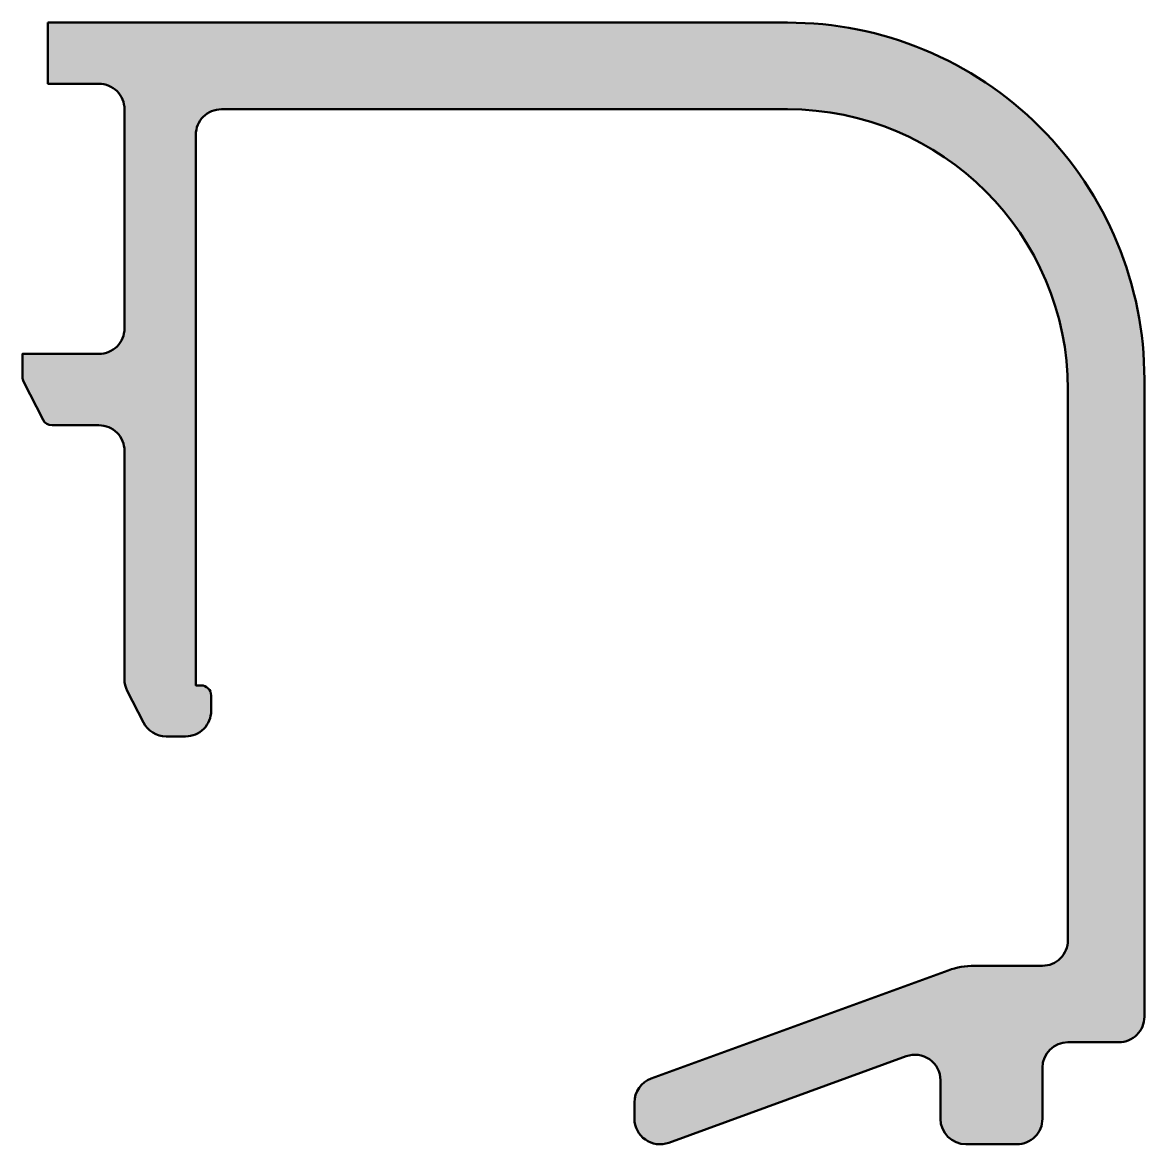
# Model space of a CAD drawing. Extents: x 0 to 22, y -22 to 0.
import ezdxf

# ---------------------------------------------------------------- set-up
doc = ezdxf.new("R2010")
doc.units = 0
doc.layers.add('0S-Alu contour', color=7, linetype='Continuous', lineweight=50)
doc.layers.add('0S-Alu hatch', color=252, linetype='Continuous', lineweight=25)

# ---------------------------------------------------------------- blocks, each defined once
blk = doc.blocks.new('306700__E5A10C1A_E93D_4143_8FE1_58083A4849C0_')
at = {"layer": '0S-Alu hatch'}
h = blk.add_hatch(color=256, dxfattribs=at)
edge = h.paths.add_edge_path()
edge.add_line((0.5, -0.0001606445293874), (0.5, -1.200042724609375))
edge.add_line((0.5, -1.200042724609375), (1.500015258789062, -1.200103759765625))
edge.add_ellipse((1.500239696294122, -1.699879336889573), major_axis=(-0.4997756275187589, 0), ratio=1, start_angle=179.9707728591037, end_angle=270.02573019076664, ccw=False)
edge.add_line((2.000015258789062, -1.700134277343749), (2.000015258789062, -5.99951171875))
edge.add_ellipse((1.500265149230042, -5.99976160919098), major_axis=(-0.4997501720354729, 0), ratio=1, start_angle=89.97135034862089, end_angle=180.0286496513813, ccw=False)
edge.add_line((1.500015258789062, -6.49951171875), (0, -6.49951171875))
edge.add_line((0, -6.49951171875), (0, -6.951486693106264))
edge.add_arc((0.1999999999999935, -6.951486693106263), 0.1999999999999935, 180, 206.9993241898326)
edge.add_line((0.0217976242009148, -7.042282691143409), (0.4029211882428819, -7.790301613271522))
edge.add_arc((0.5811235640419671, -7.699505615234375), 0.2, 206.9993241898323, 269.9999999999998)
edge.add_line((0.5811235640419663, -7.899505615234375), (1.500030517578126, -7.899505615234375))
edge.add_ellipse((1.500283009516262, -8.399253123296239), major_axis=(-0.4997475718462478, 0), ratio=1, start_angle=179.9710519393251, end_angle=270.02894806067457, ccw=False)
edge.add_line((2.000030517578125, -8.399505615234377), (2.000030517578125, -12.87998321349463))
edge.add_arc((2.500030517578124, -12.87998321349463), 0.4999999999999992, 180, 206.9985403162578)
edge.add_line((2.054521472632306, -13.10696711352162), (2.370415908176951, -13.72698390002699))
edge.add_arc((2.815924953122772, -13.49999999999999), 0.5000000000000038, 206.998540316258, 270.0000000000003)
edge.add_line((2.815924953122775, -14), (3.199691772460937, -14))
edge.add_arc((3.199936610621837, -13.5002448381609), 0.4997552218141906, 269.9719298704003, 360.0280701295893)
edge.add_line((3.699691772460937, -13.5), (3.699691772460937, -13.20009155273437))
edge.add_arc((3.499691772460937, -13.20009155273437), 0.2000000000000002, 0, 89.99999999999974)
edge.add_line((3.499691772460938, -13.00009155273437), (3.400039672851562, -13.00009155273438))
edge.add_line((3.400039672851562, -13.00009155273438), (3.400039672851562, -2.200111865997314))
edge.add_ellipse((3.899789782410581, -2.199861975556333), major_axis=(-0.4997501720354725, 0), ratio=1, start_angle=-90.02864965137923, end_angle=0.02864965138127218, ccw=False)
edge.add_line((3.900039672851562, -1.700111865997314), (14.99999237060547, -1.700111865997314))
edge.add_ellipse((14.99990358113159, -7.200185396456973), major_axis=(-5.500073531176338, 0), ratio=1, start_angle=180.0007659872352, end_angle=269.99907505561697, ccw=False)
edge.add_line((20.4999771118164, -7.200111865997314), (20.4999771118164, -18.00007248553485))
edge.add_ellipse((20.00045794826523, -18.00045029674071), major_axis=(-0.4995193064298668, 0), ratio=1, start_angle=89.96016152202628, end_angle=180.0433356415532, ccw=False)
edge.add_line((20.0001106262207, -18.49996948242187), (18.66688724954652, -18.49996948242187))
edge.add_arc((18.66688724954652, -19.99996948242191), 1.500000000000042, 89.99999999999987, 110.0099813723429)
edge.add_line((18.15361148965198, -18.59051994650202), (12.32918273823828, -20.71158779401621))
edge.add_arc((12.50027465820312, -21.18140430598949), 0.4999999999999999, 110.0099813723431, 180)
edge.add_line((12.00027465820312, -21.18140430598949), (12.00027465820312, -21.500244140625))
edge.add_arc((12.50055497256291, -21.500063661946), 0.5002803469140897, 180.0206697442762, 289.9575201475359)
edge.add_line((12.67131233590425, -21.97030014327555), (17.32919682601016, -20.27391614099551))
edge.add_ellipse((17.49980275725248, -20.74434656025948), major_axis=(-0.5004109942276787, 0), ratio=1, start_angle=180.0410499876249, end_angle=289.93364359055647, ccw=False)
edge.add_line((18.00021362304687, -20.74398803710937), (18.00021362304687, -21.49996948242188))
edge.add_arc((18.50031819139825, -21.4998649140705), 0.5001045792836253, 180.0119801447376, 269.9880198552545)
edge.add_line((18.50021362304688, -21.99996948242187), (19.50021362304687, -21.99996948242187))
edge.add_arc((19.50023403554659, -21.49998989492159), 0.4999795879169682, 269.9976608043372, 360.0023391955174)
edge.add_line((20.00021362304687, -21.49996948242188), (20.00021362304687, -20.49996948242188))
edge.add_ellipse((20.50024029598439, -20.4999961553594), major_axis=(-0.5000266736489268, 0), ratio=1, start_angle=270.0030563304486, end_angle=359.99694366969146, ccw=False)
edge.add_line((20.50021362304688, -19.99996948242187), (21.50021362304688, -19.99996948242187))
edge.add_arc((21.50023402589102, -19.50022639649649), 0.4997430863418747, 269.9976608043374, 360.0023391956732)
edge.add_line((21.99997711181641, -19.50020599365234), (21.99997711181641, -7.000099658966064))
edge.add_arc((15.00004100418418, -7.000096751993267), 6.999936107632826, 359.9999762166183, 450.0003980748909)
edge.add_line((14.99999237060548, -0.0001606445293874), (0.5, -0.0001606445293874))
at = {"layer": '0S-Alu contour', "color": 7}
for points in [[(0.5, -0.0001606445293874), (0.5, -1.200042724609375), (1.500015258789062, -1.200103759765625)], [(14.99999237060548, -0.0001606445293874), (0.5, -0.0001606445293874)], [(2.000015258789062, -1.700134277343749), (2.000015258789062, -5.99951171875)], [(3.900039672851562, -1.700111865997314), (14.99999237060547, -1.700111865997314)], [(3.499691772460938, -13.00009155273437), (3.400039672851562, -13.00009155273438), (3.400039672851562, -2.200111865997314)], [(1.500015258789062, -6.49951171875), (0, -6.49951171875), (0, -6.951486693106264)], [(0.0217976242009148, -7.042282691143409), (0.4029211882428819, -7.790301613271522)], [(21.99997711181641, -19.50020599365234), (21.99997711181641, -7.000099658966064)], [(20.4999771118164, -7.200111865997314), (20.4999771118164, -18.00007248553485)], [(0.5811235640419663, -7.899505615234375), (1.500030517578126, -7.899505615234375)], [(2.000030517578125, -8.399505615234377), (2.000030517578125, -12.87998321349463)], [(2.054521472632306, -13.10696711352162), (2.370415908176951, -13.72698390002699)], [(3.699691772460937, -13.5), (3.699691772460937, -13.20009155273437)], [(2.815924953122775, -14), (3.199691772460937, -14)], [(20.0001106262207, -18.49996948242187), (18.66688724954652, -18.49996948242187)], [(18.15361148965198, -18.59051994650202), (12.32918273823828, -20.71158779401621)], [(20.50021362304688, -19.99996948242187), (21.50021362304688, -19.99996948242187)], [(12.67131233590425, -21.97030014327555), (17.32919682601016, -20.27391614099551)], [(20.00021362304687, -21.49996948242188), (20.00021362304687, -20.49996948242188)], [(18.00021362304687, -20.74398803710937), (18.00021362304687, -21.49996948242188)], [(12.00027465820312, -21.18140430598949), (12.00027465820312, -21.500244140625)], [(18.50021362304688, -21.99996948242187), (19.50021362304687, -21.99996948242187)]]:
    blk.add_lwpolyline(points, dxfattribs=at)
for centre, radius, start, end in [((15.00004100418418, -7.000096751993267), 6.999936107632826, 359.9999762166183, 90.00039807489091), ((0.1999999999999935, -6.951486693106263), 0.1999999999999935, 180, 206.9993241898326), ((0.5811235640419671, -7.699505615234375), 0.2, 206.9993241898323, 269.9999999999998), ((2.500030517578124, -12.87998321349463), 0.4999999999999992, 180, 206.9985403162578), ((3.499691772460937, -13.20009155273437), 0.2000000000000002, 0, 89.99999999999974), ((3.199936610621837, -13.5002448381609), 0.4997552218141906, 269.9719298704003, 0.028070129589315), ((2.815924953122772, -13.49999999999999), 0.5000000000000038, 206.998540316258, 270.0000000000003), ((18.66688724954652, -19.99996948242191), 1.500000000000042, 89.99999999999987, 110.0099813723429), ((21.50023402589102, -19.50022639649649), 0.4997430863418747, 269.9976608043374, 0.0023391956732002), ((12.50027465820312, -21.18140430598949), 0.4999999999999999, 110.0099813723431, 180), ((12.50055497256291, -21.500063661946), 0.5002803469140897, 180.0206697442762, 289.9575201475359), ((18.50031819139825, -21.4998649140705), 0.5001045792836253, 180.0119801447376, 269.9880198552545), ((19.50023403554659, -21.49998989492159), 0.4999795879169682, 269.9976608043372, 0.0023391955173925)]:
    blk.add_arc(centre, radius, start, end, dxfattribs=at)
at = {"layer": '0S-Alu contour', "color": 7, "extrusion": (0, 0, -1)}
for centre, radius, start, end in [((-1.500239696294122, -1.699879336889573), 0.4997756275187589, 89.97426980923336, 180.0292271408964), ((-3.899789782410581, -2.199861975556333), 0.4997501720354725, 359.9713503486187, 90.02864965137915), ((-14.99990358113159, -7.200185396456973), 5.500073531176338, 90.00092494438302, 179.9992340127648), ((-1.500265149230042, -5.99976160919098), 0.4997501720354729, 179.9713503486187, 270.0286496513792), ((-1.500283009516262, -8.399253123296239), 0.4997475718462478, 89.97105193932545, 180.0289480606749), ((-20.00045794826523, -18.00045029674071), 0.4995193064298668, 179.9566643584468, 270.0398384779737), ((-20.50024029598439, -20.4999961553594), 0.5000266736489268, 0.0030563303085188, 89.99694366955138), ((-17.49980275725248, -20.74434656025948), 0.5004109942276787, 70.06635640944351, 179.9589500123751)]:
    blk.add_arc(centre, radius, start, end, dxfattribs=at)
blk = doc.blocks.new('306700__F82A90E6_424D_4689_867F_F4E81848A6E9_')
at = {"layer": '0S-Alu contour', "color": 7}
blk.add_blockref('306700__E5A10C1A_E93D_4143_8FE1_58083A4849C0_', (0, 0), dxfattribs=at)

msp = doc.modelspace()

# ---------------------------------------------------------------- block references
at = {"layer": '0S-Alu contour', "color": 7}
msp.add_blockref('306700__F82A90E6_424D_4689_867F_F4E81848A6E9_', (0, 0), dxfattribs=at)

doc.saveas('drawing.dxf')
